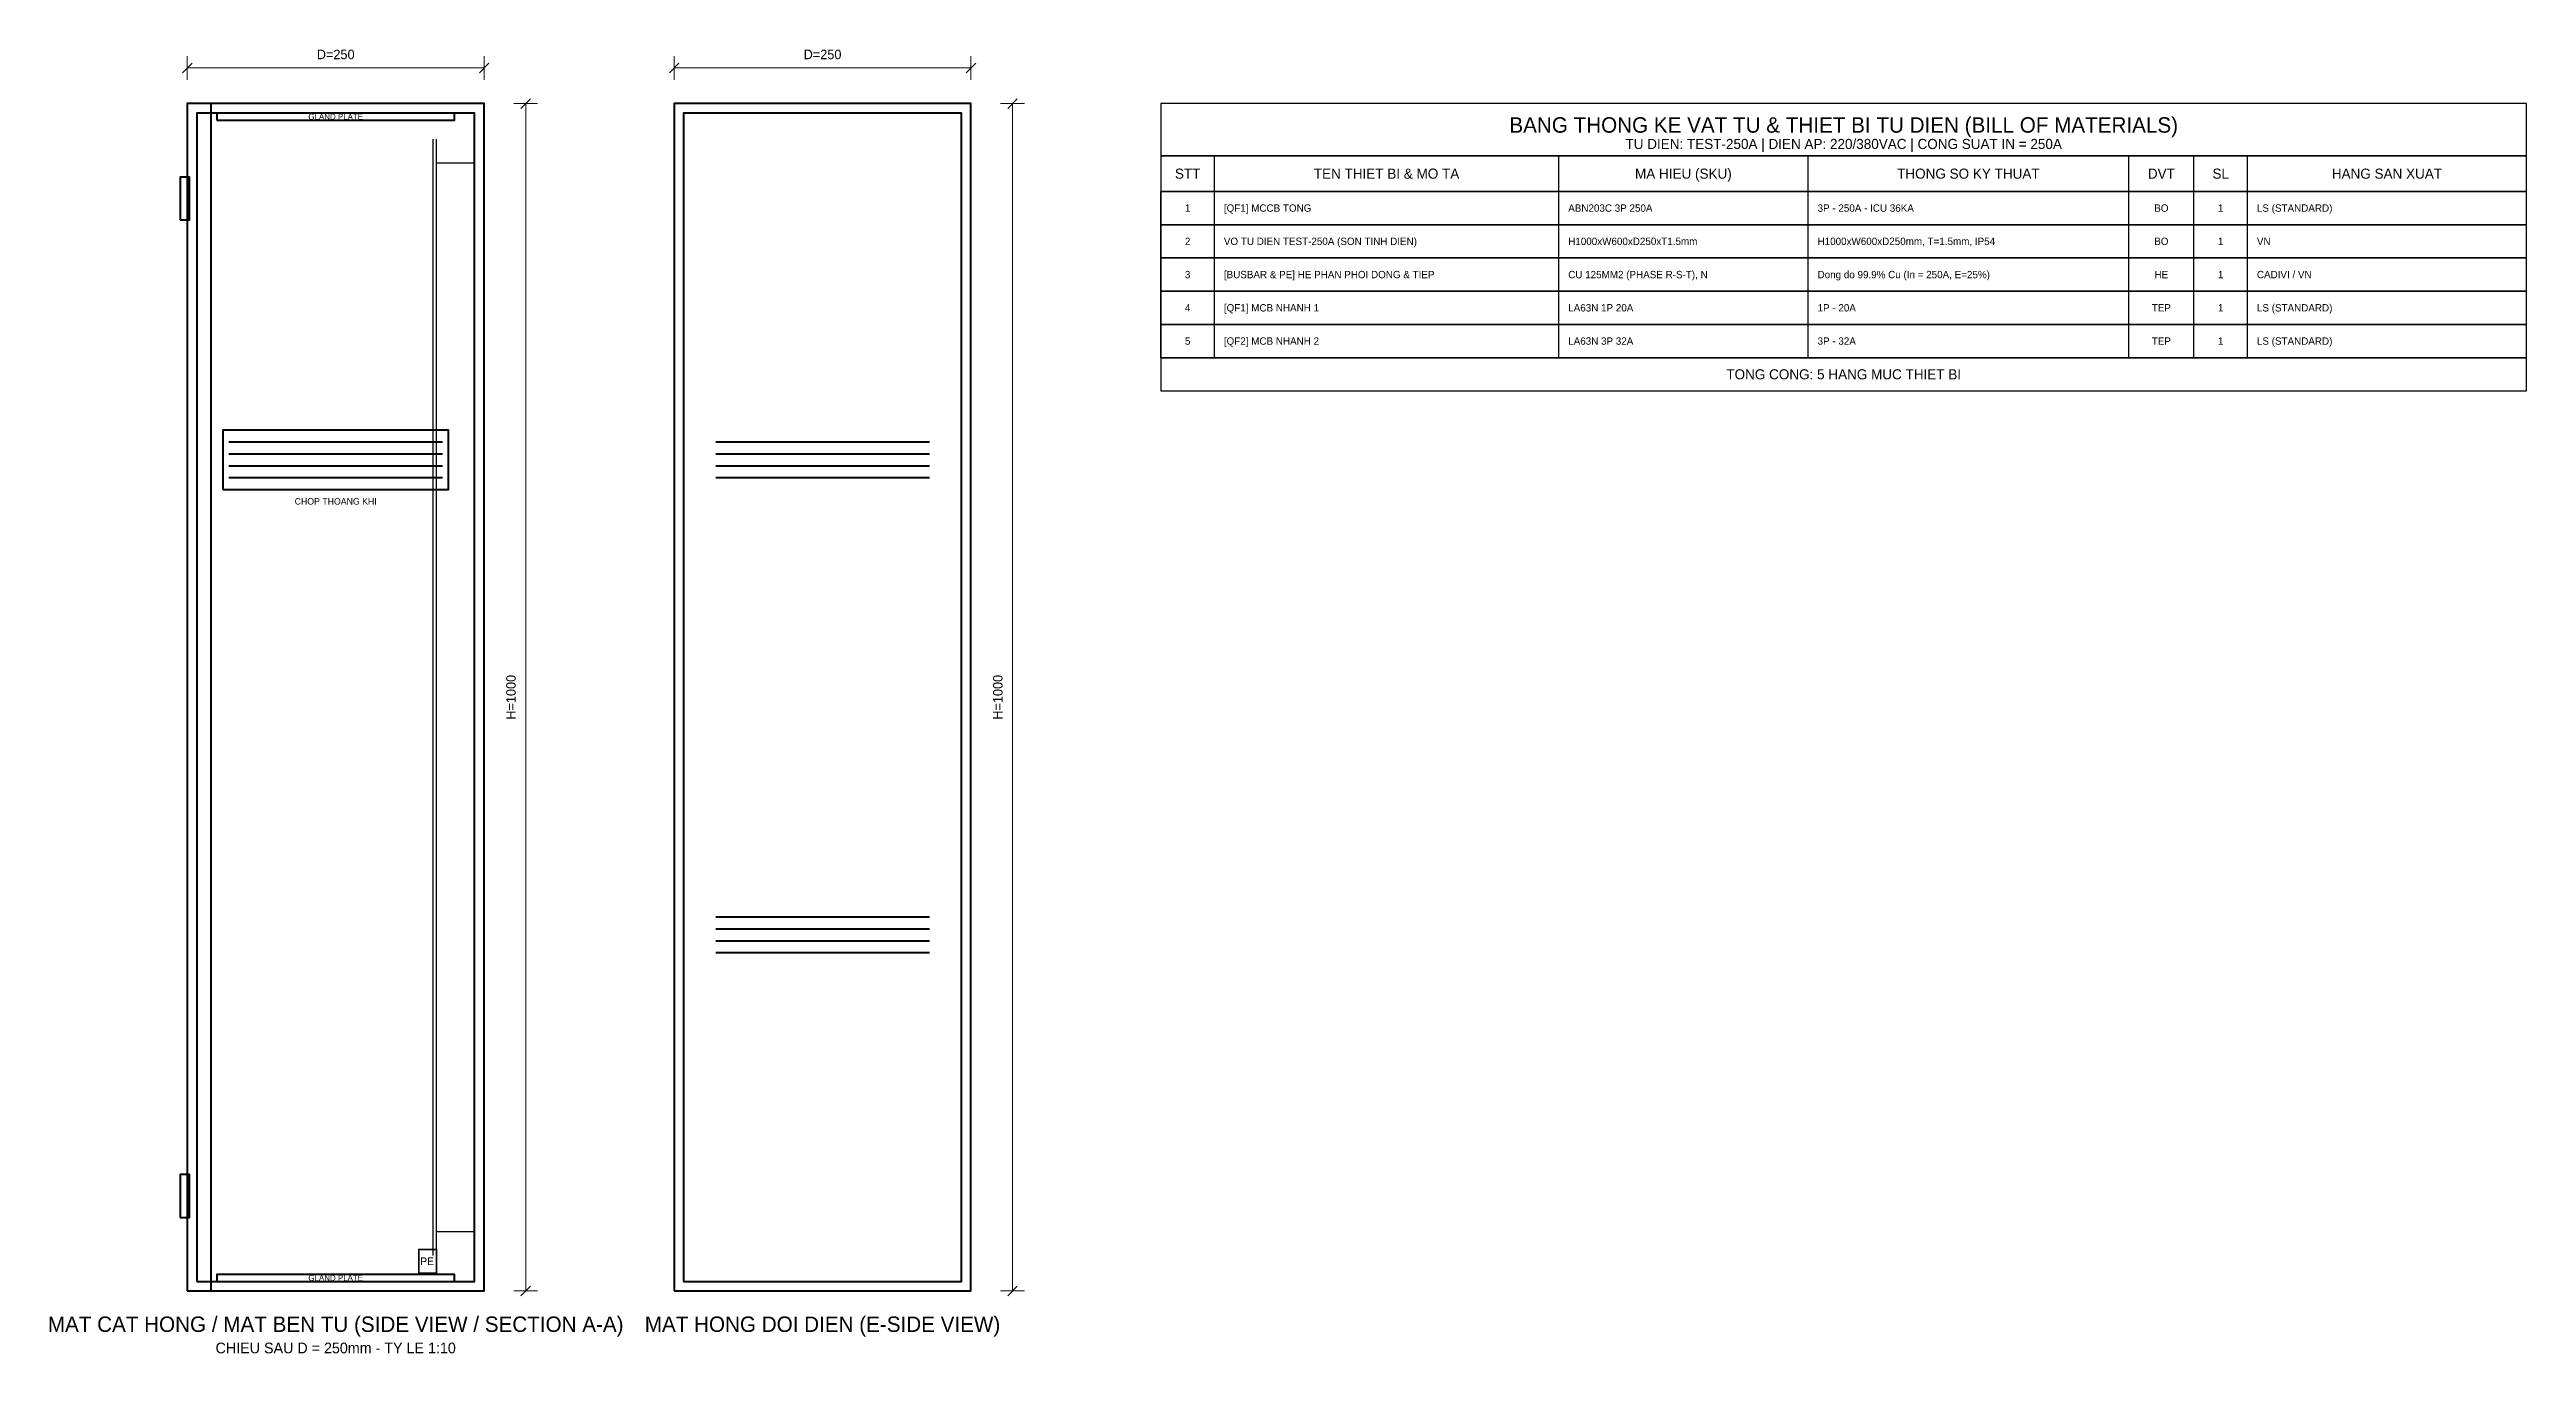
# Model space of a CAD drawing. Header units: metres. Extents: x 48 to 4350, y -335 to 1146.
# Drawn here: x 2264 to 4350, y 47 to 1146 of the extents above; entities that cross this region are included whole.
import ezdxf
from ezdxf.enums import TextEntityAlignment as Align

# ---------------------------------------------------------------- set-up
doc = ezdxf.new("R2010")
doc.units = ezdxf.units.M
for name, color, linetype, lineweight in [('0_COPPER', 3, 'Continuous', 35), ('0_DIM', 1, 'Continuous', 15), ('0_FRAME', 6, 'Continuous', 40), ('0_PLATE', 4, 'Continuous', 25), ('0_TABLE', 4, 'Continuous', 25), ('0_TABLE_HDR', 2, 'Continuous', 30), ('0_TEXT', 7, 'Continuous', 20), ('0_TEXT_TITLE', 3, 'Continuous', 30)]:
    doc.layers.add(name, color=color, linetype=linetype, lineweight=lineweight)

msp = doc.modelspace()

# ---------------------------------------------------------------- linework, layer by layer
at = {"layer": '0_COPPER', "color": 3}
msp.add_lwpolyline([(2575, 115), (2590, 115), (2590, 135), (2575, 135), (2575, 115)], close=True, dxfattribs=at)
at = {"layer": '0_DIM', "color": 1}
for p, q in [((2376, 1126), (2384, 1134)), ((2380, 1120), (2380, 1140)), ((2380, 1130), (2630, 1130)), ((2626, 1126), (2634, 1134)), ((2630, 1120), (2630, 1140)), ((2786, 1126), (2794, 1134)), ((2790, 1120), (2790, 1140)), ((2790, 1130), (3040, 1130)), ((3036, 1126), (3044, 1134)), ((3040, 1120), (3040, 1140)), ((2655, 1100), (2675, 1100)), ((2661, 1096), (2669, 1104)), ((2665, 100), (2665, 1100)), ((3065, 1100), (3085, 1100)), ((3071, 1096), (3079, 1104)), ((3075, 100), (3075, 1100)), ((2655, 100), (2675, 100)), ((2661, 96), (2669, 104)), ((3065, 100), (3085, 100)), ((3071, 96), (3079, 104))]:
    msp.add_line(p, q, dxfattribs=at)
at = {"layer": '0_FRAME'}
for p, q in [((2415, 815), (2595, 815)), ((2825, 815), (3005, 815)), ((2415, 805), (2595, 805)), ((2415, 795), (2595, 795)), ((2825, 805), (3005, 805)), ((2825, 795), (3005, 795)), ((2415, 785), (2595, 785)), ((2825, 785), (3005, 785)), ((2825, 415), (3005, 415)), ((2825, 405), (3005, 405)), ((2825, 395), (3005, 395)), ((2825, 385), (3005, 385))]:
    msp.add_line(p, q, dxfattribs=at)
for points in [[(2380, 100), (2630, 100), (2630, 1100), (2380, 1100), (2380, 100)], [(2380, 100), (2400, 100), (2400, 1100), (2380, 1100), (2380, 100)], [(2388, 108), (2622, 108), (2622, 1092), (2388, 1092), (2388, 108)], [(2405, 1086), (2605, 1086), (2605, 1092), (2405, 1092), (2405, 1086)], [(2790, 100), (3040, 100), (3040, 1100), (2790, 1100), (2790, 100)], [(2798, 108), (3032, 108), (3032, 1092), (2798, 1092), (2798, 108)], [(2374, 1002), (2382, 1002), (2382, 1038), (2374, 1038), (2374, 1002)], [(2410, 775), (2600, 775), (2600, 825), (2410, 825), (2410, 775)], [(2374, 162), (2382, 162), (2382, 198), (2374, 198), (2374, 162)], [(2405, 108), (2605, 108), (2605, 114), (2405, 114), (2405, 108)]]:
    msp.add_lwpolyline(points, close=True, dxfattribs=at)
at = {"layer": '0_PLATE', "color": 4}
for p, q in [((2587, 130), (2587, 1070)), ((2590, 130), (2590, 1070)), ((2590, 1050), (2622, 1050)), ((2590, 150), (2622, 150))]:
    msp.add_line(p, q, dxfattribs=at)
at = {"layer": '0_TABLE', "color": 4}
for p, q in [((3245, 1026), (3245, 1056)), ((3535, 1026), (3535, 1056)), ((3745, 1026), (3745, 1056)), ((4015, 1026), (4015, 1056)), ((4070, 1026), (4070, 1056)), ((4115, 1026), (4115, 1056)), ((3200, 998), (3200, 1026)), ((3245, 998), (3245, 1026)), ((3535, 998), (3535, 1026)), ((3745, 998), (3745, 1026)), ((4015, 998), (4015, 1026)), ((4070, 998), (4070, 1026)), ((4115, 998), (4115, 1026)), ((3200, 970), (3200, 998)), ((3245, 970), (3245, 998)), ((3535, 970), (3535, 998)), ((3745, 970), (3745, 998)), ((4015, 970), (4015, 998)), ((4070, 970), (4070, 998)), ((4115, 970), (4115, 998)), ((3200, 942), (3200, 970)), ((3245, 942), (3245, 970)), ((3535, 942), (3535, 970)), ((3745, 942), (3745, 970)), ((4015, 942), (4015, 970)), ((4070, 942), (4070, 970)), ((4115, 942), (4115, 970)), ((3200, 914), (3200, 942)), ((3245, 914), (3245, 942)), ((3535, 914), (3535, 942)), ((3745, 914), (3745, 942)), ((4015, 914), (4015, 942)), ((4070, 914), (4070, 942)), ((4115, 914), (4115, 942)), ((3200, 886), (3200, 914)), ((3245, 886), (3245, 914)), ((3535, 886), (3535, 914)), ((3745, 886), (3745, 914)), ((4015, 886), (4015, 914)), ((4070, 886), (4070, 914)), ((4115, 886), (4115, 914))]:
    msp.add_line(p, q, dxfattribs=at)
for points in [[(3200, 1056), (4350, 1056), (4350, 1100), (3200, 1100), (3200, 1056)], [(3200, 1026), (4350, 1026), (4350, 1056), (3200, 1056), (3200, 1026)], [(3200, 998), (4350, 998), (4350, 1026), (3200, 1026), (3200, 998)], [(3200, 970), (4350, 970), (4350, 998), (3200, 998), (3200, 970)], [(3200, 942), (4350, 942), (4350, 970), (3200, 970), (3200, 942)], [(3200, 914), (4350, 914), (4350, 942), (3200, 942), (3200, 914)], [(3200, 886), (4350, 886), (4350, 914), (3200, 914), (3200, 886)], [(3200, 858), (4350, 858), (4350, 886), (3200, 886), (3200, 858)]]:
    msp.add_lwpolyline(points, close=True, dxfattribs=at)

# ---------------------------------------------------------------- texts
at = {"layer": '0_COPPER', "color": 3}
msp.add_text('PE', height=6.5, dxfattribs=at).set_placement((2582, 125), align=Align.MIDDLE_CENTER)
at = {"layer": '0_TABLE_HDR', "color": 2}
for s, height, p in [('BANG THONG KE VAT TU & THIET BI TU DIEN (BILL OF MATERIALS)', 13, (3775, 1082)), ('STT', 8.5, (3222.5, 1041)), ('TEN THIET BI & MO TA', 8.5, (3390, 1041)), ('MA HIEU (SKU)', 8.5, (3640, 1041)), ('THONG SO KY THUAT', 8.5, (3880, 1041)), ('DVT', 8.5, (4042.5, 1041)), ('SL', 8.5, (4092.5, 1041)), ('HANG SAN XUAT', 8.5, (4232.5, 1041)), ('TONG CONG: 5 HANG MUC THIET BI', 8.5, (3775, 872))]:
    msp.add_text(s, height=height, dxfattribs=at).set_placement(p, align=Align.MIDDLE_CENTER)
at = {"layer": '0_TEXT', "color": 1}
for p in [(2505, 1135), (2915, 1135)]:
    msp.add_text('D=250', height=8, dxfattribs=at).set_placement(p, align=Align.BOTTOM_CENTER)
at = {"layer": '0_TEXT'}
for s, height, p in [('GLAND PLATE', 5, (2505, 1089)), ('TU DIEN: TEST-250A | DIEN AP: 220/380VAC | CONG SUAT IN = 250A', 8.5, (3775, 1066)), ('CHOP THOANG KHI', 5.5, (2505, 765)), ('GLAND PLATE', 5, (2505, 111)), ('CHIEU SAU D = 250mm - TY LE 1:10', 9, (2505, 52))]:
    msp.add_text(s, height=height, dxfattribs=at).set_placement(p, align=Align.MIDDLE_CENTER)
at = {"layer": '0_TEXT', "color": 7}
for s, p in [('1', (3222.5, 1012)), ('BO', (4042.5, 1012)), ('1', (4092.5, 1012)), ('2', (3222.5, 984)), ('BO', (4042.5, 984)), ('1', (4092.5, 984)), ('3', (3222.5, 956)), ('HE', (4042.5, 956)), ('1', (4092.5, 956)), ('4', (3222.5, 928)), ('TEP', (4042.5, 928)), ('1', (4092.5, 928)), ('5', (3222.5, 900)), ('TEP', (4042.5, 900)), ('1', (4092.5, 900))]:
    msp.add_text(s, height=6.2, dxfattribs=at).set_placement(p, align=Align.MIDDLE_CENTER)
for s, p in [('[QF1] MCCB TONG', (3253, 1012)), ('ABN203C 3P 250A', (3543, 1012)), ('3P - 250A - ICU 36KA', (3753, 1012)), ('VO TU DIEN TEST-250A (SON TINH DIEN)', (3253, 984)), ('H1000xW600xD250xT1.5mm', (3543, 984)), ('H1000xW600xD250mm, T=1.5mm, IP54', (3753, 984)), ('[BUSBAR & PE] HE PHAN PHOI DONG & TIEP', (3253, 956)), ('CU 125MM2 (PHASE R-S-T), N', (3543, 956)), ('Dong do 99.9% Cu (In = 250A, E=25%)', (3753, 956)), ('[QF1] MCB NHANH 1', (3253, 928)), ('LA63N 1P 20A', (3543, 928)), ('1P - 20A', (3753, 928)), ('[QF2] MCB NHANH 2', (3253, 900)), ('LA63N 3P 32A', (3543, 900)), ('3P - 32A', (3753, 900))]:
    msp.add_text(s, height=6.2, dxfattribs=at).set_placement(p, align=Align.MIDDLE_LEFT)
at = {"layer": '0_TEXT', "color": 3}
for s, p in [('LS (STANDARD)', (4123, 1012)), ('VN', (4123, 984)), ('CADIVI / VN', (4123, 956)), ('LS (STANDARD)', (4123, 928)), ('LS (STANDARD)', (4123, 900))]:
    msp.add_text(s, height=6.2, dxfattribs=at).set_placement(p, align=Align.MIDDLE_LEFT)
at = {"layer": '0_TEXT', "color": 1}
for p in [(2659, 600), (3069, 600)]:
    msp.add_text('H=1000', height=8, rotation=90, dxfattribs=at).set_placement(p, align=Align.BOTTOM_CENTER)
at = {"layer": '0_TEXT_TITLE'}
for s, p in [('MAT CAT HONG / MAT BEN TU (SIDE VIEW / SECTION A-A)', (2505, 72)), ('MAT HONG DOI DIEN (E-SIDE VIEW)', (2915, 72))]:
    msp.add_text(s, height=13, dxfattribs=at).set_placement(p, align=Align.MIDDLE_CENTER)

doc.saveas('drawing.dxf')
